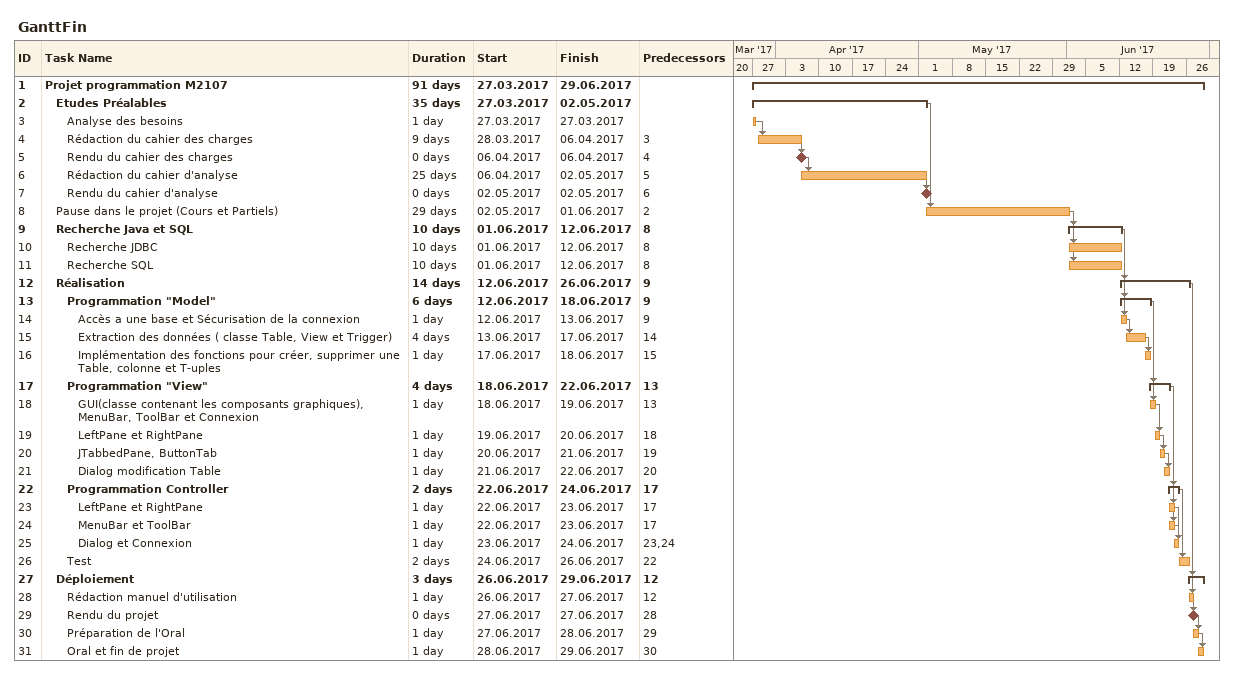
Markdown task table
GanttFin

| ID | Level | Task | Duration | Start | Finish | Predecessors |
|---|---|---|---|---|---|---|
| 1 | 1 | **Projet programmation M2107** | 91d | 2017-03-27 | 2017-06-29 |  |
| 2 | 2 | **Etudes Préalables** | 35d | 2017-03-27 | 2017-05-02 |  |
| 3 | 3 | Analyse des besoins | 1d | 2017-03-27 | 2017-03-27 |  |
| 4 | 3 | Rédaction du cahier des charges | 9d | 2017-03-28 | 2017-04-06 | 3 |
| 5 | 3 | Rendu du cahier des charges | 0d | 2017-04-06 | 2017-04-06 | 4 |
| 6 | 3 | Rédaction du cahier d'analyse | 25d | 2017-04-06 | 2017-05-02 | 5 |
| 7 | 3 | Rendu du cahier d'analyse | 0d | 2017-05-02 | 2017-05-02 | 6 |
| 8 | 2 | Pause dans le projet (Cours et Partiels) | 29d | 2017-05-02 | 2017-06-01 | 2 |
| 9 | 2 | **Recherche Java et SQL** | 10d | 2017-06-01 | 2017-06-12 | 8 |
| 10 | 3 | Recherche JDBC | 10d | 2017-06-01 | 2017-06-12 | 8 |
| 11 | 3 | Recherche SQL | 10d | 2017-06-01 | 2017-06-12 | 8 |
| 12 | 2 | **Réalisation** | 14d | 2017-06-12 | 2017-06-26 | 9 |
| 13 | 3 | **Programmation "Model"** | 6d | 2017-06-12 | 2017-06-18 | 9 |
| 14 | 4 | Accès a une base et Sécurisation de la connexion | 1d | 2017-06-12 | 2017-06-13 | 9 |
| 15 | 4 | Extraction des données ( classe Table, View et Trigger) | 4d | 2017-06-13 | 2017-06-17 | 14 |
| 16 | 4 | Implémentation des fonctions pour créer, supprimer une Table, colonne et T-uples | 1d | 2017-06-17 | 2017-06-18 | 15 |
| 17 | 3 | **Programmation "View"** | 4d | 2017-06-18 | 2017-06-22 | 13 |
| 18 | 4 | GUI(classe contenant les composants graphiques), MenuBar, ToolBar et Connexion | 1d | 2017-06-18 | 2017-06-19 | 13 |
| 19 | 4 | LeftPane et RightPane | 1d | 2017-06-19 | 2017-06-20 | 18 |
| 20 | 4 | JTabbedPane, ButtonTab | 1d | 2017-06-20 | 2017-06-21 | 19 |
| 21 | 4 | Dialog modification Table | 1d | 2017-06-21 | 2017-06-22 | 20 |
| 22 | 3 | **Programmation Controller** | 2d | 2017-06-22 | 2017-06-24 | 17 |
| 23 | 4 | LeftPane et RightPane | 1d | 2017-06-22 | 2017-06-23 | 17 |
| 24 | 4 | MenuBar et ToolBar | 1d | 2017-06-22 | 2017-06-23 | 17 |
| 25 | 4 | Dialog et Connexion | 1d | 2017-06-23 | 2017-06-24 | 23, 24 |
| 26 | 3 | Test | 2d | 2017-06-24 | 2017-06-26 | 22 |
| 27 | 2 | **Déploiement** | 3d | 2017-06-26 | 2017-06-29 | 12 |
| 28 | 3 | Rédaction manuel d'utilisation | 1d | 2017-06-26 | 2017-06-27 | 12 |
| 29 | 3 | Rendu du projet | 0d | 2017-06-27 | 2017-06-27 | 28 |
| 30 | 3 | Préparation de l'Oral | 1d | 2017-06-27 | 2017-06-28 | 29 |
| 31 | 3 | Oral et fin de projet | 1d | 2017-06-28 | 2017-06-29 | 30 |
